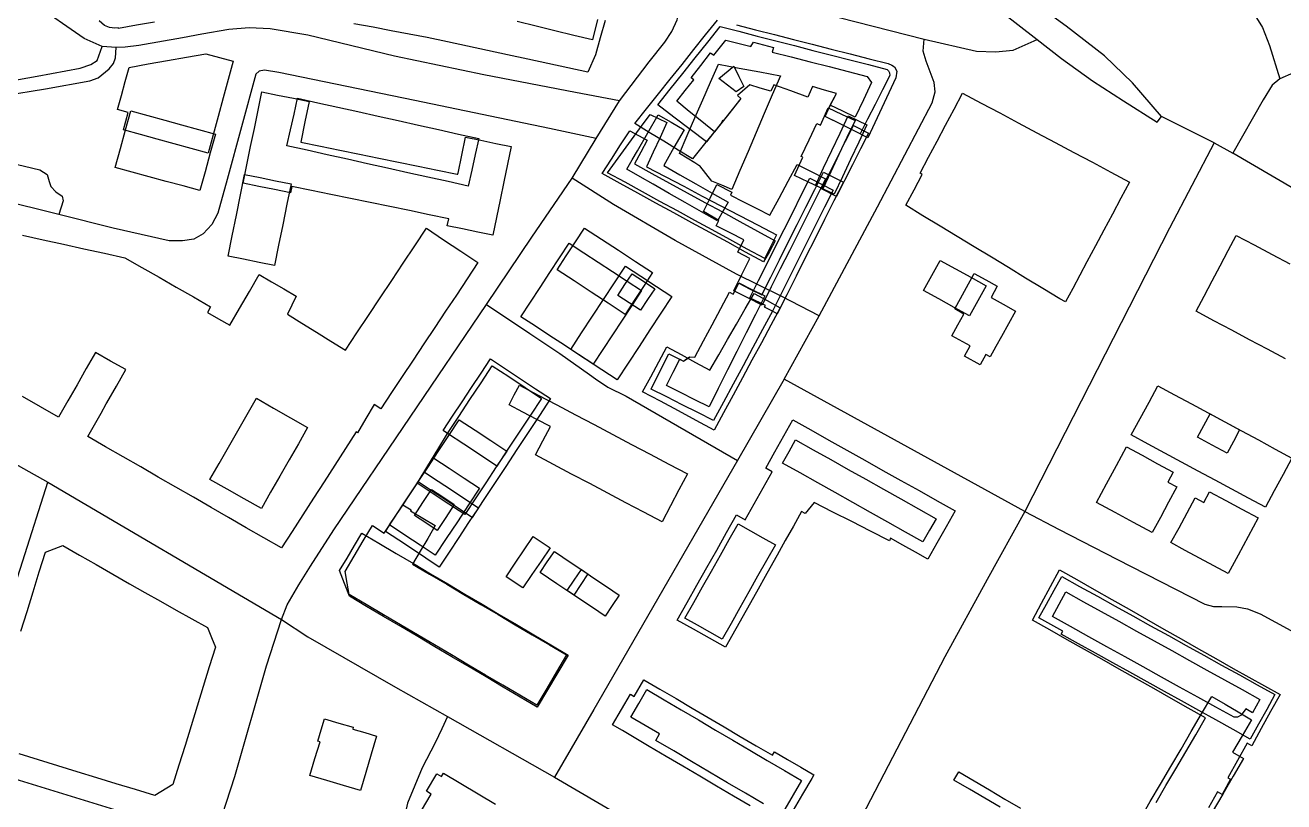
# Model space of a CAD drawing. Header units: metres. Extents: x 2534007 to 2539113, y 1151834 to 1154458.
# Drawn here: x 2538502.9 to 2538799.2, y 1152110.6 to 1152293.5 of the extents above; entities that cross this region are included whole.
import ezdxf

# ---------------------------------------------------------------- set-up
doc = ezdxf.new("R2010")
doc.units = ezdxf.units.M
doc.layers.add('Buildings', color=7, linetype='Continuous')
doc.layers.add('Roads', color=7, linetype='Continuous')

msp = doc.modelspace()

# ---------------------------------------------------------------- linework, layer by layer
at = {"layer": 'Buildings'}
for points in [[(2538533.295, 1152294.215), (2538529.073, 1152293.482), (2538524.85, 1152292.75), (2538524.85, 1152292.85), (2538524, 1152292.8), (2538522.75, 1152292.95), (2538521.55, 1152293.45), (2538520.25, 1152294.55)], [(2538639.408, 1152294.585), (2538638.279, 1152290.557), (2538637.149, 1152286.529), (2538635.376, 1152282.465), (2538630.648, 1152283.483), (2538625.921, 1152284.501), (2538621.193, 1152285.519), (2538616.465, 1152286.538), (2538611.738, 1152287.556), (2538607.01, 1152288.574), (2538602.283, 1152289.592), (2538597.555, 1152290.61), (2538593.293, 1152291.405), (2538589.03, 1152292.201), (2538584.768, 1152292.996), (2538580.246, 1152293.84)], [(2538637.644, 1152294.818), (2538636.459, 1152290.016), (2538632.022, 1152291.111), (2538627.586, 1152292.206), (2538623.149, 1152293.3), (2538618.713, 1152294.395)], [(2538670.335, 1152293.578), (2538674.802, 1152292.436), (2538679.269, 1152291.295), (2538683.736, 1152290.153), (2538688.203, 1152289.011), (2538692.67, 1152287.869), (2538697.137, 1152286.728), (2538701.604, 1152285.586), (2538706.071, 1152284.444), (2538706.951, 1152284.096), (2538707.588, 1152283.73), (2538708.115, 1152282.691), (2538707.891, 1152281.081), (2538707.891, 1152281.081), (2538706.228, 1152277.565), (2538704.565, 1152274.049), (2538702.902, 1152270.532), (2538701.239, 1152267.016), (2538697.914, 1152268.67), (2538694.588, 1152270.325), (2538691.263, 1152271.979), (2538692.31, 1152274.468), (2538693.866, 1152277.444), (2538691.051, 1152278.241), (2538688.236, 1152279.039), (2538687.126, 1152276.571), (2538683.151, 1152278.023), (2538679.176, 1152279.475), (2538678.415, 1152277.956), (2538675.942, 1152278.69), (2538673.469, 1152279.424), (2538670.579, 1152276.959), (2538671.381, 1152276.226), (2538668.539, 1152272.669), (2538665.697, 1152269.112), (2538662.856, 1152265.555), (2538660.014, 1152261.998), (2538656.615, 1152264.088), (2538653.216, 1152266.178), (2538649.817, 1152268.268), (2538646.418, 1152270.358), (2538649.197, 1152273.838), (2538651.975, 1152277.319), (2538654.754, 1152280.799), (2538657.532, 1152284.279), (2538660.311, 1152287.759), (2538663.089, 1152291.24), (2538665.868, 1152294.72)], [(2538502.267, 1152244.058), (2538507.079, 1152242.999), (2538511.89, 1152241.94), (2538516.702, 1152240.882), (2538521.514, 1152239.823), (2538526.326, 1152238.764), (2538530.368, 1152236.454), (2538534.41, 1152234.145), (2538538.452, 1152231.835), (2538542.494, 1152229.526), (2538546.536, 1152227.216), (2538545.774, 1152225.834), (2538548.419, 1152224.347), (2538551.063, 1152222.86), (2538553.354, 1152226.83), (2538555.644, 1152230.801), (2538557.935, 1152234.771), (2538560.848, 1152233.091), (2538563.76, 1152231.41), (2538566.673, 1152229.73), (2538564.629, 1152225.484), (2538568.038, 1152223.358), (2538571.446, 1152221.233), (2538574.855, 1152219.107), (2538578.263, 1152216.981), (2538580.988, 1152221.081), (2538583.713, 1152225.18), (2538586.438, 1152229.28), (2538589.164, 1152233.379), (2538591.889, 1152237.479), (2538594.614, 1152241.578), (2538597.339, 1152245.678), (2538601.384, 1152242.989), (2538605.43, 1152240.299), (2538609.475, 1152237.61), (2538606.931, 1152233.784), (2538604.387, 1152229.957), (2538601.844, 1152226.131), (2538599.3, 1152222.305), (2538596.756, 1152218.478), (2538594.212, 1152214.652), (2538591.669, 1152210.826), (2538589.125, 1152206.999), (2538586.581, 1152203.173), (2538585.004, 1152204.221), (2538583.072, 1152200.878), (2538581.139, 1152197.534), (2538580.818, 1152197.721), (2538578.3, 1152193.822), (2538575.783, 1152189.922), (2538573.265, 1152186.023), (2538570.747, 1152182.124), (2538568.229, 1152178.225), (2538565.712, 1152174.325), (2538563.194, 1152170.426), (2538559.054, 1152172.81), (2538554.913, 1152175.193), (2538550.773, 1152177.577), (2538546.632, 1152179.96), (2538542.492, 1152182.344), (2538538.351, 1152184.727), (2538534.211, 1152187.111), (2538530.07, 1152189.494), (2538525.93, 1152191.878), (2538521.789, 1152194.261), (2538517.649, 1152196.645), (2538519.193, 1152199.413), (2538520.736, 1152202.181), (2538521.965, 1152204.354), (2538522.099, 1152204.59), (2538524.333, 1152208.498), (2538526.568, 1152212.405), (2538522.987, 1152214.431), (2538519.405, 1152216.456), (2538517.238, 1152212.65), (2538515.07, 1152208.844), (2538512.903, 1152205.037), (2538510.735, 1152201.231), (2538506.479, 1152203.648), (2538502.223, 1152206.064)], [(2538799.589, 1152214.985), (2538795.384, 1152217.219), (2538791.179, 1152219.453), (2538786.973, 1152221.688), (2538782.768, 1152223.922), (2538778.563, 1152226.156), (2538780.458, 1152229.723), (2538782.353, 1152233.29), (2538784.249, 1152236.856), (2538786.144, 1152240.423), (2538788.039, 1152243.99), (2538792.244, 1152241.756), (2538796.449, 1152239.521), (2538800.654, 1152237.287)], [(2538501.865, 1152150.81), (2538503.304, 1152155.462), (2538504.742, 1152160.114), (2538506.181, 1152164.766), (2538507.619, 1152169.418), (2538511.735, 1152170.974), (2538515.65, 1152168.73), (2538519.565, 1152166.486), (2538523.479, 1152164.242), (2538527.394, 1152161.998), (2538527.394, 1152161.998), (2538531.071, 1152159.935), (2538534.748, 1152157.873), (2538538.425, 1152155.81), (2538542.102, 1152153.748), (2538545.779, 1152151.685), (2538546.715, 1152149.361), (2538547.65, 1152147.036), (2538546.221, 1152142.415), (2538544.792, 1152137.794), (2538543.363, 1152133.173), (2538541.935, 1152128.551), (2538540.506, 1152123.93), (2538539.077, 1152119.309), (2538537.648, 1152114.688), (2538533.384, 1152112.1), (2538528.823, 1152113.511), (2538524.262, 1152114.921), (2538519.7, 1152116.332), (2538515.139, 1152117.742), (2538510.578, 1152119.153), (2538506.017, 1152120.563), (2538501.455, 1152121.974)], [(2538769.149, 1152110.484), (2538771.482, 1152114.466), (2538773.814, 1152118.448), (2538776.146, 1152122.431), (2538778.478, 1152126.413), (2538780.81, 1152130.395), (2538776.736, 1152132.698), (2538772.663, 1152135.001), (2538768.589, 1152137.304), (2538764.516, 1152139.607), (2538760.442, 1152141.91), (2538756.368, 1152144.214), (2538752.295, 1152146.517), (2538748.221, 1152148.82), (2538744.148, 1152151.123), (2538740.074, 1152153.426), (2538742.191, 1152157.382), (2538744.308, 1152161.337), (2538746.425, 1152165.293), (2538750.516, 1152162.967), (2538754.608, 1152160.64), (2538758.699, 1152158.314), (2538762.79, 1152155.987), (2538766.882, 1152153.661), (2538770.973, 1152151.334), (2538775.064, 1152149.008), (2538779.155, 1152146.681), (2538783.247, 1152144.355), (2538787.338, 1152142.028), (2538791.011, 1152139.992), (2538794.683, 1152137.955), (2538798.356, 1152135.919), (2538798.356, 1152135.919), (2538796.127, 1152131.899), (2538793.899, 1152127.879), (2538791.67, 1152123.859), (2538790.56, 1152124.475), (2538788.3, 1152120.398), (2538786.039, 1152116.32), (2538786.705, 1152115.95), (2538784.721, 1152112.371), (2538783.58, 1152113.004), (2538781.472, 1152109.201)], [(2538673.602, 1152109.67), (2538669.634, 1152112.006), (2538665.666, 1152114.342), (2538661.698, 1152116.677), (2538657.73, 1152119.013), (2538653.762, 1152121.349), (2538649.794, 1152123.684), (2538645.826, 1152126.02), (2538643.475, 1152127.405), (2538641.123, 1152128.789), (2538643.244, 1152132.394), (2538645.365, 1152135.998), (2538646.246, 1152135.479), (2538648.555, 1152139.403), (2538648.555, 1152139.403), (2538652.335, 1152137.178), (2538656.116, 1152134.952), (2538659.896, 1152132.727), (2538663.677, 1152130.502), (2538667.457, 1152128.276), (2538671.237, 1152126.051), (2538675.018, 1152123.825), (2538678.798, 1152121.6), (2538679.3, 1152122.453), (2538682.398, 1152120.63), (2538685.495, 1152118.806), (2538688.593, 1152116.983), (2538688.09, 1152116.13), (2538685.906, 1152112.42), (2538683.722, 1152108.709)], [(2538676.738, 1152110.161), (2538672.502, 1152112.654), (2538668.267, 1152115.147), (2538664.031, 1152117.641), (2538659.796, 1152120.134), (2538655.56, 1152122.627), (2538651.325, 1152125.12), (2538652.224, 1152126.648), (2538648.851, 1152128.633), (2538645.479, 1152130.618), (2538647.373, 1152133.837), (2538649.268, 1152137.055), (2538653.312, 1152134.675), (2538657.356, 1152132.294), (2538661.4, 1152129.914), (2538665.444, 1152127.533), (2538669.487, 1152125.153), (2538673.531, 1152122.772), (2538677.575, 1152120.392), (2538681.619, 1152118.011), (2538685.663, 1152115.631), (2538683.684, 1152112.267), (2538681.705, 1152108.903)], [(2538765.364, 1152106.59), (2538767.779, 1152110.713), (2538770.194, 1152114.837), (2538772.609, 1152118.96), (2538775.024, 1152123.084), (2538777.438, 1152127.207), (2538779.853, 1152131.331), (2538782.268, 1152135.454), (2538785.388, 1152133.626), (2538788.508, 1152131.799), (2538791.628, 1152129.971), (2538789.402, 1152126.172), (2538787.176, 1152122.373), (2538789.761, 1152120.858), (2538789.761, 1152120.858), (2538787.299, 1152116.654), (2538784.837, 1152112.449), (2538782.375, 1152108.245)], [(2538596.184, 1152108.634), (2538598.475, 1152112.488), (2538597.378, 1152113.14), (2538599.813, 1152117.235), (2538600.91, 1152116.583), (2538601.388, 1152117.386), (2538601.388, 1152117.386), (2538605.461, 1152114.965), (2538609.533, 1152112.544), (2538613.606, 1152110.123)], [(2538732.442, 1152109.4), (2538728.811, 1152111.526), (2538725.18, 1152113.653), (2538721.549, 1152115.779), (2538721.549, 1152115.779), (2538722.666, 1152117.686), (2538726.297, 1152115.56), (2538729.928, 1152113.434), (2538733.56, 1152111.308), (2538737.191, 1152109.181)]]:
    msp.add_lwpolyline(points, dxfattribs=at)
for points in [[(2538706.491, 1152281.691), (2538704.736, 1152278.242), (2538702.981, 1152274.793), (2538701.226, 1152271.344), (2538699.471, 1152267.895), (2538695.365, 1152269.938), (2538691.259, 1152271.98), (2538692.183, 1152274.223), (2538693.866, 1152277.444), (2538691.051, 1152278.241), (2538688.236, 1152279.039), (2538687.126, 1152276.571), (2538683.151, 1152278.023), (2538679.176, 1152279.475), (2538678.415, 1152277.956), (2538675.942, 1152278.69), (2538673.469, 1152279.424), (2538670.579, 1152276.959), (2538671.381, 1152276.226), (2538669.3, 1152273.623), (2538667.219, 1152271.02), (2538667.068, 1152271.056), (2538666.79, 1152270.478), (2538665.02, 1152268.263), (2538663.25, 1152266.049), (2538659.435, 1152268.944), (2538655.62, 1152271.838), (2538651.805, 1152274.733), (2538654.75, 1152278.422), (2538657.695, 1152282.111), (2538660.641, 1152285.801), (2538663.586, 1152289.49), (2538666.531, 1152293.179), (2538670.893, 1152292.059), (2538675.255, 1152290.939), (2538679.617, 1152289.819), (2538683.979, 1152288.699), (2538688.342, 1152287.578), (2538692.704, 1152286.458), (2538697.066, 1152285.338), (2538701.428, 1152284.218), (2538705.79, 1152283.098), (2538706.18, 1152282.785), (2538706.394, 1152282.31), (2538706.491, 1152281.691)], [(2538673.459, 1152288.558), (2538673.704, 1152288.489), (2538674.371, 1152289.488), (2538679.065, 1152288.281), (2538678.783, 1152287.185), (2538683.249, 1152286.038), (2538687.715, 1152284.891), (2538692.182, 1152283.745), (2538696.648, 1152282.598), (2538701.114, 1152281.451), (2538702.128, 1152280.014), (2538700.222, 1152275.924), (2538698.316, 1152271.834), (2538695.363, 1152273.247), (2538692.41, 1152274.659), (2538693.866, 1152277.444), (2538691.051, 1152278.241), (2538688.236, 1152279.039), (2538687.126, 1152276.571), (2538683.151, 1152278.023), (2538679.176, 1152279.475), (2538678.415, 1152277.956), (2538675.942, 1152278.69), (2538673.469, 1152279.424), (2538670.579, 1152276.959), (2538671.381, 1152276.226), (2538669.3, 1152273.622), (2538667.22, 1152271.017), (2538665.139, 1152268.413), (2538662.191, 1152270.809), (2538659.242, 1152273.204), (2538656.294, 1152275.6), (2538658.283, 1152278.137), (2538660.271, 1152280.673), (2538659.691, 1152281.075), (2538661.965, 1152284.03), (2538664.24, 1152286.984), (2538664.985, 1152286.435), (2538667.829, 1152289.999), (2538670.644, 1152289.279), (2538673.459, 1152288.558)], [(2538551.854, 1152285.003), (2538550.669, 1152280.682), (2538549.484, 1152276.362), (2538548.299, 1152272.041), (2538547.114, 1152267.721), (2538545.929, 1152263.4), (2538541.942, 1152264.494), (2538537.955, 1152265.587), (2538533.969, 1152266.681), (2538529.982, 1152267.774), (2538525.995, 1152268.868), (2538527.113, 1152272.939), (2538524.601, 1152273.628), (2538525.509, 1152276.94), (2538526.418, 1152280.252), (2538527.326, 1152283.564), (2538531.846, 1152284.366), (2538536.365, 1152285.168), (2538540.885, 1152285.969), (2538545.404, 1152286.771), (2538548.629, 1152285.887), (2538551.854, 1152285.003)], [(2538680.676, 1152281.609), (2538678.774, 1152277.14), (2538676.871, 1152272.67), (2538674.969, 1152268.201), (2538673.066, 1152263.732), (2538671.164, 1152259.262), (2538669.261, 1152254.793), (2538666.884, 1152255.805), (2538664.506, 1152256.816), (2538661.748, 1152260.39), (2538661.501, 1152260.495), (2538660.534, 1152261.09), (2538656.894, 1152263.329), (2538658.735, 1152267.521), (2538660.576, 1152271.714), (2538662.418, 1152275.906), (2538664.259, 1152280.099), (2538666.1, 1152284.291), (2538670.959, 1152283.397), (2538675.817, 1152282.503), (2538680.676, 1152281.609)], [(2538672.061, 1152279.039), (2538670.304, 1152277.808), (2538668.243, 1152279.394), (2538666.181, 1152280.98), (2538669.756, 1152283.87), (2538670.909, 1152281.455), (2538672.061, 1152279.039)], [(2538604.579, 1152258.45), (2538604.75, 1152258.409), (2538604.766, 1152258.558), (2538604.796, 1152258.639), (2538605.668, 1152262.888), (2538606.539, 1152267.136), (2538610.114, 1152266.404), (2538613.689, 1152265.671), (2538617.264, 1152264.939), (2538616.409, 1152260.766), (2538615.554, 1152256.593), (2538614.699, 1152252.421), (2538613.844, 1152248.248), (2538612.989, 1152244.075), (2538609.414, 1152244.808), (2538605.839, 1152245.541), (2538602.264, 1152246.274), (2538602.605, 1152247.94), (2538597.982, 1152248.887), (2538593.36, 1152249.835), (2538588.737, 1152250.782), (2538584.114, 1152251.729), (2538579.491, 1152252.676), (2538574.869, 1152253.624), (2538570.246, 1152254.571), (2538565.623, 1152255.518), (2538565.318, 1152254.031), (2538561.608, 1152254.792), (2538557.899, 1152255.552), (2538554.189, 1152256.313), (2538555.07, 1152260.611), (2538555.951, 1152264.91), (2538556.832, 1152269.208), (2538557.713, 1152273.507), (2538558.594, 1152277.805), (2538562.304, 1152277.045), (2538566.013, 1152276.285), (2538569.723, 1152275.525), (2538568.746, 1152270.757), (2538567.768, 1152265.988), (2538572.369, 1152265.046), (2538576.971, 1152264.104), (2538581.572, 1152263.161), (2538586.174, 1152262.219), (2538590.775, 1152261.277), (2538595.376, 1152260.335), (2538599.978, 1152259.392), (2538604.579, 1152258.45)], [(2538609.668, 1152266.818), (2538608.837, 1152263.082), (2538608.006, 1152259.346), (2538607.175, 1152255.61), (2538602.434, 1152256.664), (2538597.694, 1152257.719), (2538592.953, 1152258.773), (2538588.213, 1152259.827), (2538583.472, 1152260.882), (2538578.732, 1152261.936), (2538573.991, 1152262.99), (2538569.251, 1152264.045), (2538564.51, 1152265.099), (2538565.341, 1152268.835), (2538566.172, 1152272.57), (2538567.003, 1152276.306), (2538571.744, 1152275.252), (2538576.484, 1152274.198), (2538581.225, 1152273.143), (2538585.965, 1152272.089), (2538590.706, 1152271.035), (2538595.446, 1152269.981), (2538600.187, 1152268.926), (2538604.927, 1152267.872), (2538609.668, 1152266.818)], [(2538752.854, 1152237.753), (2538751.186, 1152234.62), (2538749.518, 1152231.487), (2538747.85, 1152228.354), (2538746.475, 1152229.086), (2538742.446, 1152231.531), (2538738.417, 1152233.976), (2538734.389, 1152236.42), (2538730.36, 1152238.865), (2538726.331, 1152241.31), (2538722.302, 1152243.755), (2538718.274, 1152246.199), (2538714.245, 1152248.644), (2538710.216, 1152251.089), (2538712.158, 1152254.737), (2538714.1, 1152258.384), (2538713.578, 1152258.663), (2538715.581, 1152262.426), (2538717.584, 1152266.189), (2538719.588, 1152269.952), (2538721.591, 1152273.715), (2538723.594, 1152277.478), (2538727.958, 1152275.155), (2538732.322, 1152272.832), (2538736.686, 1152270.508), (2538741.05, 1152268.185), (2538745.414, 1152265.862), (2538749.778, 1152263.539), (2538754.142, 1152261.215), (2538758.506, 1152258.892), (2538762.87, 1152256.569), (2538760.867, 1152252.806), (2538758.864, 1152249.043), (2538756.86, 1152245.279), (2538754.857, 1152241.516), (2538752.854, 1152237.753)], [(2538547.67, 1152267.879), (2538546.452, 1152263.436), (2538545.233, 1152258.994), (2538544.015, 1152254.551), (2538540.029, 1152255.644), (2538536.043, 1152256.737), (2538532.058, 1152257.83), (2538528.072, 1152258.923), (2538524.086, 1152260.016), (2538525.304, 1152264.459), (2538526.523, 1152268.901), (2538527.741, 1152273.344), (2538531.727, 1152272.251), (2538535.713, 1152271.158), (2538539.698, 1152270.065), (2538543.684, 1152268.972), (2538547.67, 1152267.879)], [(2538679.791, 1152244.108), (2538678.393, 1152241.321), (2538676.995, 1152238.533), (2538672.883, 1152240.782), (2538668.772, 1152243.031), (2538664.66, 1152245.28), (2538660.549, 1152247.529), (2538656.437, 1152249.777), (2538652.326, 1152252.026), (2538648.214, 1152254.275), (2538644.103, 1152256.524), (2538639.991, 1152258.773), (2538642.504, 1152262.207), (2538645.017, 1152265.642), (2538647.53, 1152269.076), (2538650.043, 1152272.51), (2538653.925, 1152270.561), (2538652.347, 1152267.096), (2538650.769, 1152263.63), (2538649.191, 1152260.165), (2538653.562, 1152257.871), (2538657.934, 1152255.577), (2538662.305, 1152253.283), (2538666.677, 1152250.99), (2538671.048, 1152248.696), (2538675.42, 1152246.402), (2538679.791, 1152244.108)], [(2538667.248, 1152249.799), (2538665.89, 1152247.419), (2538662.095, 1152249.583), (2538658.3, 1152251.747), (2538654.505, 1152253.91), (2538650.71, 1152256.074), (2538647.638, 1152257.826), (2538644.566, 1152259.578), (2538645.815, 1152261.767), (2538647.063, 1152263.955), (2538649.467, 1152268.171), (2538651.871, 1152272.388), (2538654.943, 1152270.636), (2538658.015, 1152268.884), (2538655.611, 1152264.668), (2538653.206, 1152260.451), (2538657.001, 1152258.287), (2538660.796, 1152256.123), (2538664.59, 1152253.959), (2538668.385, 1152251.795), (2538667.248, 1152249.799)], [(2538698.273, 1152271.074), (2538696.369, 1152267.048), (2538694.465, 1152263.023), (2538692.56, 1152258.997), (2538690.656, 1152254.971), (2538687.315, 1152256.551), (2538683.973, 1152258.131), (2538686.004, 1152262.429), (2538685.61, 1152262.616), (2538687.436, 1152266.476), (2538689.261, 1152270.336), (2538690.139, 1152269.929), (2538691.913, 1152274.081), (2538695.093, 1152272.578), (2538698.273, 1152271.074)], [(2538701.08, 1152270.073), (2538699.145, 1152265.98), (2538697.209, 1152261.888), (2538695.274, 1152257.796), (2538693.338, 1152253.703), (2538688.924, 1152255.79), (2538690.859, 1152259.883), (2538692.795, 1152263.975), (2538694.73, 1152268.068), (2538696.665, 1152272.16), (2538701.08, 1152270.073)], [(2538701.413, 1152268.11), (2538699.541, 1152264.379), (2538697.668, 1152260.647), (2538695.796, 1152256.916), (2538693.923, 1152253.184), (2538690.375, 1152254.964), (2538692.247, 1152258.696), (2538694.12, 1152262.428), (2538695.992, 1152266.159), (2538697.864, 1152269.891), (2538701.413, 1152268.11)], [(2538679.451, 1152242.723), (2538678.093, 1152240.239), (2538676.734, 1152237.755), (2538672.508, 1152240.066), (2538668.283, 1152242.378), (2538664.057, 1152244.689), (2538659.831, 1152247.001), (2538655.606, 1152249.312), (2538651.38, 1152251.624), (2538647.154, 1152253.935), (2538642.929, 1152256.247), (2538638.703, 1152258.558), (2538640.886, 1152261.926), (2538643.07, 1152265.293), (2538645.253, 1152268.661), (2538649.349, 1152266.42), (2538647.827, 1152263.637), (2538646.304, 1152260.854), (2538650.447, 1152258.588), (2538654.591, 1152256.321), (2538658.734, 1152254.055), (2538662.878, 1152251.789), (2538667.021, 1152249.522), (2538671.164, 1152247.256), (2538675.308, 1152244.989), (2538679.451, 1152242.723)], [(2538691.328, 1152257.363), (2538689.195, 1152253.113), (2538687.062, 1152248.862), (2538684.929, 1152244.612), (2538682.795, 1152240.361), (2538680.662, 1152236.111), (2538678.529, 1152231.86), (2538676.396, 1152227.61), (2538673.05, 1152229.29), (2538669.703, 1152230.969), (2538671.615, 1152234.78), (2538673.526, 1152238.591), (2538670.649, 1152240.036), (2538672.113, 1152242.951), (2538668.844, 1152244.591), (2538665.575, 1152246.231), (2538666.22, 1152247.519), (2538662.558, 1152249.608), (2538664.158, 1152252.796), (2538665.758, 1152255.983), (2538669.283, 1152254.213), (2538668.913, 1152253.476), (2538672.02, 1152251.917), (2538675.127, 1152250.359), (2538678.234, 1152248.8), (2538680.361, 1152252.777), (2538682.488, 1152256.754), (2538684.615, 1152260.731), (2538687.972, 1152259.047), (2538691.328, 1152257.363)], [(2538565.46, 1152256.133), (2538564.486, 1152251.331), (2538563.512, 1152246.529), (2538562.537, 1152241.726), (2538561.563, 1152236.924), (2538557.922, 1152237.663), (2538554.28, 1152238.401), (2538550.639, 1152239.14), (2538551.613, 1152243.942), (2538552.588, 1152248.745), (2538553.562, 1152253.547), (2538554.536, 1152258.349), (2538558.177, 1152257.61), (2538561.819, 1152256.872), (2538565.46, 1152256.133)], [(2538695.524, 1152256.579), (2538693.301, 1152252.15), (2538691.079, 1152247.72), (2538688.856, 1152243.291), (2538686.633, 1152238.861), (2538684.41, 1152234.432), (2538682.188, 1152230.002), (2538679.965, 1152225.573), (2538678.823, 1152226.146), (2538676.511, 1152221.862), (2538674.199, 1152217.579), (2538671.887, 1152213.295), (2538669.575, 1152209.011), (2538667.263, 1152204.728), (2538664.951, 1152200.444), (2538661.271, 1152202.291), (2538657.591, 1152204.137), (2538653.91, 1152205.983), (2538650.23, 1152207.83), (2538652.32, 1152211.995), (2538654.409, 1152216.159), (2538657.865, 1152214.424), (2538659.333, 1152215.401), (2538660.51, 1152215.364), (2538662.565, 1152219.177), (2538664.621, 1152222.99), (2538666.676, 1152226.803), (2538668.731, 1152230.616), (2538669.589, 1152230.186), (2538670.878, 1152232.755), (2538673.601, 1152231.388), (2538676.325, 1152230.021), (2538678.398, 1152234.151), (2538680.47, 1152238.282), (2538682.543, 1152242.412), (2538684.615, 1152246.542), (2538686.688, 1152250.672), (2538688.76, 1152254.803), (2538690.833, 1152258.933), (2538693.179, 1152257.756), (2538695.524, 1152256.579)], [(2538693.131, 1152254.694), (2538691.085, 1152250.617), (2538689.039, 1152246.539), (2538686.993, 1152242.462), (2538684.948, 1152238.385), (2538682.902, 1152234.308), (2538680.856, 1152230.23), (2538678.81, 1152226.153), (2538676.969, 1152227.08), (2538677.178, 1152227.496), (2538673.503, 1152229.343), (2538675.519, 1152233.36), (2538677.535, 1152237.377), (2538679.551, 1152241.394), (2538681.567, 1152245.412), (2538683.583, 1152249.429), (2538685.599, 1152253.446), (2538687.615, 1152257.463), (2538690.373, 1152256.079), (2538693.131, 1152254.694)], [(2538650.573, 1152235.244), (2538648.42, 1152231.965), (2538646.268, 1152228.687), (2538644.115, 1152225.408), (2538640.115, 1152228.034), (2538636.114, 1152230.66), (2538632.114, 1152233.287), (2538628.113, 1152235.913), (2538630.266, 1152239.192), (2538632.418, 1152242.471), (2538634.571, 1152245.75), (2538638.572, 1152243.124), (2538642.572, 1152240.497), (2538646.572, 1152237.871), (2538650.573, 1152235.244)], [(2538647.995, 1152231.003), (2538645.72, 1152227.537), (2538643.445, 1152224.071), (2538641.169, 1152220.606), (2538638.894, 1152217.14), (2538636.619, 1152213.674), (2538633.216, 1152215.908), (2538629.814, 1152218.142), (2538626.411, 1152220.375), (2538623.009, 1152222.609), (2538619.606, 1152224.843), (2538621.881, 1152228.309), (2538624.157, 1152231.774), (2538626.432, 1152235.24), (2538628.708, 1152238.705), (2538630.983, 1152242.171), (2538634.385, 1152239.937), (2538637.788, 1152237.704), (2538641.19, 1152235.47), (2538644.593, 1152233.237), (2538647.995, 1152231.003)], [(2538655.123, 1152229.605), (2538652.549, 1152225.684), (2538649.975, 1152221.763), (2538647.401, 1152217.843), (2538644.827, 1152213.922), (2538642.253, 1152210.001), (2538638.608, 1152212.394), (2538634.964, 1152214.787), (2538631.319, 1152217.18), (2538633.893, 1152221.101), (2538636.467, 1152225.022), (2538639.041, 1152228.942), (2538641.615, 1152232.863), (2538644.189, 1152236.784), (2538647.834, 1152234.391), (2538651.478, 1152231.998), (2538655.123, 1152229.605)], [(2538729.12, 1152232.155), (2538727.16, 1152228.612), (2538725.2, 1152225.069), (2538721.608, 1152227.056), (2538718.015, 1152229.042), (2538714.423, 1152231.029), (2538716.382, 1152234.572), (2538718.341, 1152238.116), (2538721.934, 1152236.129), (2538725.527, 1152234.142), (2538729.12, 1152232.155)], [(2538651.089, 1152231.454), (2538649.423, 1152228.916), (2538647.756, 1152226.378), (2538645.09, 1152228.129), (2538642.423, 1152229.88), (2538644.089, 1152232.418), (2538645.755, 1152234.956), (2538648.422, 1152233.205), (2538651.089, 1152231.454)], [(2538732.734, 1152220.231), (2538731.397, 1152217.816), (2538730.06, 1152215.4), (2538729.031, 1152215.969), (2538727.691, 1152213.548), (2538724.04, 1152215.566), (2538725.379, 1152217.988), (2538721.081, 1152220.364), (2538722.498, 1152222.925), (2538723.914, 1152225.486), (2538721.745, 1152226.685), (2538724.048, 1152230.851), (2538726.351, 1152235.016), (2538729.059, 1152233.52), (2538731.766, 1152232.023), (2538730.301, 1152229.373), (2538733.167, 1152227.788), (2538736.033, 1152226.203), (2538734.384, 1152223.217), (2538732.734, 1152220.231)], [(2538670.909, 1152232.818), (2538673.95, 1152231.292), (2538676.991, 1152229.765), (2538674.806, 1152225.411), (2538672.621, 1152221.057), (2538670.436, 1152216.703), (2538668.251, 1152212.348), (2538666.066, 1152207.994), (2538663.881, 1152203.64), (2538660.542, 1152205.316), (2538657.202, 1152206.992), (2538653.863, 1152208.668), (2538655.419, 1152211.77), (2538656.975, 1152214.871), (2538657.875, 1152214.419), (2538658.674, 1152214.99), (2538659.326, 1152215.401), (2538660.51, 1152215.364), (2538662.565, 1152219.177), (2538664.621, 1152222.99), (2538666.676, 1152226.803), (2538668.731, 1152230.616), (2538669.589, 1152230.186), (2538670.909, 1152232.818)], [(2538680.658, 1152226.985), (2538678.433, 1152222.863), (2538676.208, 1152218.741), (2538673.983, 1152214.619), (2538671.759, 1152210.497), (2538669.534, 1152206.375), (2538667.309, 1152202.253), (2538665.084, 1152198.131), (2538660.876, 1152200.402), (2538656.669, 1152202.673), (2538652.461, 1152204.944), (2538648.253, 1152207.215), (2538650.15, 1152210.73), (2538652.046, 1152214.244), (2538653.943, 1152217.759), (2538657.325, 1152215.934), (2538660.706, 1152214.108), (2538664.088, 1152212.283), (2538666.166, 1152215.89), (2538668.244, 1152219.498), (2538670.323, 1152223.105), (2538672.401, 1152226.713), (2538674.479, 1152230.32), (2538677.568, 1152228.653), (2538680.658, 1152226.985)], [(2538626.572, 1152205.577), (2538623.93, 1152201.58), (2538621.288, 1152197.583), (2538618.646, 1152193.586), (2538616.004, 1152189.588), (2538613.362, 1152185.591), (2538610.72, 1152181.594), (2538608.078, 1152177.597), (2538604.902, 1152179.696), (2538601.726, 1152181.796), (2538598.55, 1152183.895), (2538595.374, 1152185.994), (2538597.684, 1152189.791), (2538599.994, 1152193.588), (2538602.304, 1152197.385), (2538601.29, 1152198.055), (2538603.519, 1152201.428), (2538605.748, 1152204.801), (2538607.978, 1152208.173), (2538610.207, 1152211.546), (2538612.436, 1152214.919), (2538615.97, 1152212.583), (2538619.504, 1152210.248), (2538623.038, 1152207.913), (2538626.572, 1152205.577)], [(2538624.443, 1152205.643), (2538621.811, 1152201.66), (2538619.178, 1152197.677), (2538616.546, 1152193.694), (2538613.913, 1152189.711), (2538610.046, 1152192.267), (2538606.178, 1152194.824), (2538602.311, 1152197.38), (2538604.944, 1152201.363), (2538607.577, 1152205.346), (2538610.21, 1152209.328), (2538612.843, 1152213.311), (2538616.71, 1152210.755), (2538620.576, 1152208.199), (2538624.443, 1152205.643)], [(2538658.789, 1152187.835), (2538656.802, 1152184.077), (2538654.815, 1152180.319), (2538652.828, 1152176.561), (2538648.57, 1152178.812), (2538644.313, 1152181.063), (2538640.055, 1152183.314), (2538635.797, 1152185.566), (2538631.539, 1152187.817), (2538627.282, 1152190.068), (2538623.024, 1152192.319), (2538624.787, 1152195.653), (2538626.549, 1152198.986), (2538623.306, 1152200.7), (2538620.063, 1152202.415), (2538616.82, 1152204.129), (2538618.038, 1152206.434), (2538619.256, 1152208.738), (2538623.649, 1152206.415), (2538628.041, 1152204.093), (2538632.434, 1152201.77), (2538636.826, 1152199.448), (2538641.219, 1152197.125), (2538645.611, 1152194.803), (2538650.004, 1152192.48), (2538654.396, 1152190.158), (2538658.789, 1152187.835)], [(2538801.126, 1152191.585), (2538799.043, 1152187.723), (2538796.959, 1152183.86), (2538794.876, 1152179.998), (2538790.931, 1152182.126), (2538786.986, 1152184.254), (2538783.041, 1152186.382), (2538779.096, 1152188.51), (2538775.15, 1152190.637), (2538771.205, 1152192.765), (2538767.26, 1152194.893), (2538763.315, 1152197.021), (2538765.399, 1152200.884), (2538767.482, 1152204.746), (2538769.566, 1152208.609), (2538773.511, 1152206.481), (2538777.456, 1152204.353), (2538781.401, 1152202.225), (2538785.346, 1152200.097), (2538789.291, 1152197.969), (2538793.236, 1152195.841), (2538797.181, 1152193.713), (2538801.126, 1152191.585)], [(2538569.358, 1152198.778), (2538567.183, 1152194.971), (2538565.007, 1152191.164), (2538562.832, 1152187.357), (2538560.656, 1152183.55), (2538558.481, 1152179.743), (2538554.443, 1152181.996), (2538550.406, 1152184.248), (2538546.368, 1152186.501), (2538548.557, 1152190.333), (2538550.746, 1152194.164), (2538552.936, 1152197.996), (2538555.125, 1152201.827), (2538557.314, 1152205.659), (2538561.329, 1152203.365), (2538565.343, 1152201.072), (2538569.358, 1152198.778)], [(2538788.824, 1152198.221), (2538787.344, 1152195.478), (2538785.865, 1152192.735), (2538782.384, 1152194.612), (2538778.904, 1152196.49), (2538780.384, 1152199.233), (2538781.863, 1152201.976), (2538785.344, 1152200.099), (2538788.824, 1152198.221)], [(2538616.24, 1152193.233), (2538613.767, 1152189.491), (2538611.294, 1152185.75), (2538608.821, 1152182.008), (2538606.348, 1152178.266), (2538602.624, 1152180.728), (2538598.9, 1152183.189), (2538595.176, 1152185.651), (2538597.649, 1152189.393), (2538600.123, 1152193.135), (2538602.596, 1152196.876), (2538605.069, 1152200.618), (2538608.793, 1152198.156), (2538612.516, 1152195.695), (2538616.24, 1152193.233)], [(2538683.62, 1152200.591), (2538687.864, 1152198.208), (2538692.108, 1152195.825), (2538696.352, 1152193.443), (2538700.596, 1152191.06), (2538704.839, 1152188.677), (2538709.083, 1152186.294), (2538713.327, 1152183.912), (2538717.571, 1152181.529), (2538721.815, 1152179.146), (2538719.687, 1152175.357), (2538717.559, 1152171.567), (2538715.431, 1152167.778), (2538712.49, 1152169.429), (2538709.55, 1152171.08), (2538706.609, 1152172.731), (2538706.341, 1152172.126), (2538701.915, 1152174.368), (2538697.489, 1152176.61), (2538693.062, 1152178.852), (2538688.636, 1152181.094), (2538686.544, 1152178.518), (2538685.683, 1152179.001), (2538683.756, 1152175.569), (2538681.828, 1152172.136), (2538679.901, 1152168.704), (2538677.47, 1152164.375), (2538675.04, 1152160.046), (2538672.609, 1152155.716), (2538670.179, 1152151.387), (2538667.748, 1152147.058), (2538663.97, 1152149.179), (2538660.191, 1152151.3), (2538656.413, 1152153.421), (2538658.73, 1152157.549), (2538661.048, 1152161.676), (2538663.366, 1152165.804), (2538665.683, 1152169.931), (2538668.001, 1152174.059), (2538670.318, 1152178.186), (2538672.394, 1152177.02), (2538674.517, 1152180.802), (2538676.641, 1152184.583), (2538678.764, 1152188.365), (2538677.236, 1152189.223), (2538679.364, 1152193.012), (2538681.492, 1152196.802), (2538683.62, 1152200.591)], [(2538717.334, 1152177.306), (2538715.8, 1152174.573), (2538714.265, 1152171.839), (2538710.133, 1152174.159), (2538706.002, 1152176.479), (2538701.87, 1152178.799), (2538697.738, 1152181.119), (2538693.606, 1152183.438), (2538689.475, 1152185.758), (2538685.343, 1152188.078), (2538681.211, 1152190.398), (2538682.746, 1152193.132), (2538684.28, 1152195.865), (2538688.412, 1152193.545), (2538692.544, 1152191.225), (2538696.675, 1152188.905), (2538700.807, 1152186.586), (2538704.939, 1152184.266), (2538709.071, 1152181.946), (2538713.202, 1152179.626), (2538717.334, 1152177.306)], [(2538774.045, 1152184.798), (2538772.111, 1152181.212), (2538770.177, 1152177.626), (2538768.243, 1152174.04), (2538763.868, 1152176.4), (2538759.494, 1152178.759), (2538755.119, 1152181.119), (2538757.474, 1152185.484), (2538759.829, 1152189.85), (2538762.184, 1152194.215), (2538765.849, 1152192.238), (2538769.513, 1152190.262), (2538773.178, 1152188.285), (2538771.916, 1152185.946), (2538774.045, 1152184.798)], [(2538609.825, 1152184.481), (2538607.223, 1152180.544), (2538604.62, 1152176.607), (2538602.018, 1152172.67), (2538599.415, 1152168.733), (2538595.838, 1152171.097), (2538592.26, 1152173.462), (2538588.683, 1152175.826), (2538591.285, 1152179.764), (2538593.888, 1152183.701), (2538596.491, 1152187.639), (2538599.093, 1152191.576), (2538602.67, 1152189.211), (2538606.248, 1152186.846), (2538609.825, 1152184.481)], [(2538609.592, 1152179.885), (2538607.286, 1152176.397), (2538604.98, 1152172.909), (2538602.675, 1152169.421), (2538600.369, 1152165.933), (2538597.198, 1152168.029), (2538594.027, 1152170.125), (2538590.856, 1152172.22), (2538587.685, 1152174.316), (2538589.991, 1152177.804), (2538592.296, 1152181.293), (2538594.602, 1152184.781), (2538596.907, 1152188.269), (2538600.078, 1152186.173), (2538603.25, 1152184.077), (2538606.421, 1152181.981), (2538609.592, 1152179.885)], [(2538603.899, 1152180.679), (2538601.875, 1152177.616), (2538599.85, 1152174.552), (2538597.18, 1152176.317), (2538594.509, 1152178.082), (2538596.534, 1152181.145), (2538598.558, 1152184.209), (2538601.229, 1152182.444), (2538603.899, 1152180.679)], [(2538781.734, 1152183.67), (2538785.554, 1152181.61), (2538789.374, 1152179.549), (2538793.194, 1152177.489), (2538790.839, 1152173.124), (2538788.484, 1152168.758), (2538786.129, 1152164.393), (2538782.758, 1152166.211), (2538779.386, 1152168.03), (2538776.015, 1152169.848), (2538772.643, 1152171.666), (2538774.546, 1152175.194), (2538776.448, 1152178.722), (2538778.351, 1152182.25), (2538780.378, 1152181.156), (2538781.734, 1152183.67)], [(2538599.429, 1152175.695), (2538597.644, 1152172.673), (2538595.859, 1152169.65), (2538594.074, 1152166.628), (2538598.102, 1152164.249), (2538602.131, 1152161.87), (2538606.159, 1152159.491), (2538610.188, 1152157.112), (2538614.216, 1152154.734), (2538618.245, 1152152.355), (2538622.273, 1152149.976), (2538626.302, 1152147.597), (2538630.33, 1152145.218), (2538627.998, 1152141.268), (2538625.665, 1152137.318), (2538623.333, 1152133.368), (2538619.318, 1152135.739), (2538615.302, 1152138.11), (2538611.287, 1152140.481), (2538607.272, 1152142.852), (2538603.257, 1152145.223), (2538599.241, 1152147.595), (2538595.226, 1152149.966), (2538591.211, 1152152.337), (2538587.196, 1152154.708), (2538583.18, 1152157.079), (2538579.165, 1152159.45), (2538578.671, 1152162.147), (2538578.176, 1152164.843), (2538580.322, 1152168.477), (2538582.469, 1152172.11), (2538584.615, 1152175.744), (2538587.409, 1152173.899), (2538589.607, 1152177.224), (2538591.804, 1152180.549), (2538593.734, 1152179.409), (2538593.581, 1152179.149), (2538596.505, 1152177.422), (2538599.429, 1152175.695)], [(2538679.498, 1152171.19), (2538677.414, 1152167.479), (2538675.33, 1152163.768), (2538673.247, 1152160.057), (2538671.163, 1152156.345), (2538669.079, 1152152.634), (2538666.995, 1152148.923), (2538664.068, 1152150.566), (2538661.141, 1152152.21), (2538658.214, 1152153.853), (2538660.298, 1152157.564), (2538662.381, 1152161.275), (2538664.465, 1152164.987), (2538666.549, 1152168.698), (2538668.632, 1152172.409), (2538670.716, 1152176.12), (2538673.643, 1152174.477), (2538676.571, 1152172.833), (2538679.498, 1152171.19)], [(2538630.7, 1152145.216), (2538628.282, 1152141.122), (2538625.864, 1152137.027), (2538623.446, 1152132.933), (2538619.426, 1152135.307), (2538615.406, 1152137.681), (2538611.387, 1152140.054), (2538607.367, 1152142.428), (2538603.347, 1152144.802), (2538599.327, 1152147.176), (2538595.307, 1152149.55), (2538591.287, 1152151.924), (2538587.268, 1152154.297), (2538583.248, 1152156.671), (2538579.228, 1152159.045), (2538578.068, 1152162.071), (2538576.908, 1152165.096), (2538578.643, 1152168.034), (2538580.378, 1152170.972), (2538582.113, 1152173.91), (2538586.162, 1152171.519), (2538590.211, 1152169.128), (2538594.26, 1152166.737), (2538598.309, 1152164.345), (2538602.358, 1152161.954), (2538606.407, 1152159.563), (2538610.455, 1152157.172), (2538614.504, 1152154.781), (2538618.553, 1152152.39), (2538622.602, 1152149.998), (2538626.651, 1152147.607), (2538630.7, 1152145.216)], [(2538626.459, 1152170.468), (2538624.329, 1152167.31), (2538622.199, 1152164.152), (2538620.069, 1152160.994), (2538616.119, 1152163.658), (2538618.249, 1152166.816), (2538620.379, 1152169.973), (2538622.509, 1152173.131), (2538626.459, 1152170.468)], [(2538635.36, 1152164.291), (2538633.692, 1152161.816), (2538632.023, 1152159.341), (2538628.079, 1152162.001), (2538624.135, 1152164.661), (2538625.805, 1152167.136), (2538627.474, 1152169.611), (2538631.417, 1152166.951), (2538635.36, 1152164.291)], [(2538642.731, 1152159.32), (2538641.062, 1152156.845), (2538639.393, 1152154.37), (2538636.427, 1152156.371), (2538633.46, 1152158.372), (2538630.494, 1152160.373), (2538632.164, 1152162.848), (2538633.833, 1152165.323), (2538636.799, 1152163.322), (2538639.765, 1152161.321), (2538642.731, 1152159.32)], [(2538797.135, 1152135.879), (2538795.203, 1152132.394), (2538793.272, 1152128.91), (2538791.34, 1152125.425), (2538787.291, 1152127.67), (2538783.241, 1152129.915), (2538779.192, 1152132.159), (2538775.142, 1152134.404), (2538771.093, 1152136.649), (2538767.043, 1152138.894), (2538762.994, 1152141.139), (2538758.944, 1152143.384), (2538754.895, 1152145.628), (2538750.845, 1152147.873), (2538746.796, 1152150.118), (2538747.208, 1152150.859), (2538744.391, 1152152.42), (2538741.573, 1152153.981), (2538743.367, 1152157.219), (2538745.162, 1152160.456), (2538746.956, 1152163.694), (2538751.138, 1152161.376), (2538755.319, 1152159.058), (2538759.501, 1152156.74), (2538763.682, 1152154.422), (2538767.864, 1152152.104), (2538772.046, 1152149.787), (2538776.227, 1152147.469), (2538780.409, 1152145.151), (2538784.59, 1152142.833), (2538788.772, 1152140.515), (2538792.953, 1152138.197), (2538797.135, 1152135.879)], [(2538793.575, 1152134.759), (2538791.828, 1152131.606), (2538790.275, 1152132.519), (2538789.175, 1152131.013), (2538788.319, 1152130.553), (2538787.496, 1152130.55), (2538783.218, 1152132.921), (2538778.941, 1152135.292), (2538774.663, 1152137.663), (2538770.386, 1152140.034), (2538766.108, 1152142.406), (2538761.83, 1152144.777), (2538757.553, 1152147.148), (2538753.275, 1152149.519), (2538748.998, 1152151.89), (2538744.72, 1152154.261), (2538746.327, 1152157.16), (2538747.933, 1152160.059), (2538752.082, 1152157.759), (2538756.232, 1152155.459), (2538760.381, 1152153.159), (2538764.53, 1152150.859), (2538768.679, 1152148.559), (2538772.829, 1152146.259), (2538776.978, 1152143.959), (2538781.127, 1152141.659), (2538785.276, 1152139.359), (2538789.426, 1152137.059), (2538793.575, 1152134.759)], [(2538585.625, 1152126.101), (2538584.348, 1152121.832), (2538583.071, 1152117.563), (2538581.794, 1152113.294), (2538577.832, 1152114.479), (2538573.87, 1152115.665), (2538569.908, 1152116.85), (2538571.098, 1152120.828), (2538572.288, 1152124.805), (2538571.796, 1152124.954), (2538572.578, 1152127.581), (2538573.36, 1152130.208), (2538576.734, 1152129.199), (2538580.108, 1152128.189), (2538579.984, 1152127.79), (2538582.805, 1152126.946), (2538585.625, 1152126.101)]]:
    msp.add_lwpolyline(points, close=True, dxfattribs=at)
at = {"layer": 'Roads'}
for points in [[(2538623.848, 1152363.899), (2538640.2, 1152354.216), (2538661.075, 1152341.595), (2538670.839, 1152335.642), (2538679.967, 1152330.562), (2538689.333, 1152325.799), (2538694.651, 1152323.1), (2538707.986, 1152314.845), (2538720.051, 1152306.352), (2538728.941, 1152299.685), (2538741.132, 1152290.153)], [(2538770.454, 1152271.983), (2538763.628, 1152279.92), (2538757.04, 1152286.27), (2538747.991, 1152293.255), (2538739.419, 1152299.526), (2538730.37, 1152305.479), (2538720.686, 1152311.274), (2538711.082, 1152316.671), (2538700.207, 1152322.227), (2538692.111, 1152325.879), (2538684.015, 1152330.165), (2538674.887, 1152335.324), (2538659.329, 1152345.008), (2538640.438, 1152356.676)], [(2538789.984, 1152341.106), (2538790.669, 1152339.489), (2538790.801, 1152338.166), (2538790.339, 1152335.984), (2538785.643, 1152322.556), (2538782.996, 1152314.023), (2538782.731, 1152311.641), (2538782.93, 1152309.129), (2538783.591, 1152306.813), (2538784.518, 1152304.829), (2538786.105, 1152302.315), (2538788.751, 1152299.604), (2538792.389, 1152295.899), (2538794.175, 1152292.923), (2538795.829, 1152288.755), (2538798.286, 1152280.895)], [(2538642.806, 1152275.659), (2538649.791, 1152284.866), (2538653.443, 1152289.523), (2538655.135, 1152292.01), (2538656.405, 1152294.761), (2538657.094, 1152297.619), (2538658.469, 1152304.604)], [(2538658.469, 1152304.604), (2538714.536, 1152290.234)], [(2538521.015, 1152288.496), (2538516.755, 1152290.348), (2538504.718, 1152298.683)], [(2538642.806, 1152275.659), (2538632.428, 1152277.635), (2538610.841, 1152281.829), (2538589.849, 1152286.203), (2538569.423, 1152291.139), (2538560.554, 1152292.665), (2538555.595, 1152292.856), (2538550.826, 1152292.474), (2538544.498, 1152291.38), (2538539.906, 1152290.533), (2538529.636, 1152288.729), (2538526.385, 1152288.335), (2538524.274, 1152288.263)], [(2538689.849, 1152225.038), (2538703.541, 1152250.71), (2538716.4, 1152275.237), (2538717.114, 1152277.777), (2538716.876, 1152280), (2538715.051, 1152285), (2538714.336, 1152287.382), (2538714.536, 1152290.234)], [(2538714.536, 1152290.234), (2538726.877, 1152287.382), (2538731.322, 1152287.223), (2538735.529, 1152287.62), (2538741.132, 1152290.153)], [(2538741.132, 1152290.153), (2538746.88, 1152285.635), (2538754.182, 1152280.397), (2538761.485, 1152275.713), (2538769.422, 1152270.633)], [(2538497.993, 1152276.968), (2538507.636, 1152278.492), (2538518.097, 1152280.376), (2538520.027, 1152281.142), (2538522.612, 1152283.228), (2538523.659, 1152284.444), (2538524.119, 1152285.8), (2538524.274, 1152288.263)], [(2538499.084, 1152280.325), (2538505.669, 1152281.521), (2538515.798, 1152283.363), (2538518.359, 1152284.234), (2538519.814, 1152285.226), (2538521.015, 1152288.496)], [(2538524.274, 1152288.263), (2538521.015, 1152288.496)], [(2538637.309, 1152266.837), (2538626.355, 1152269.139), (2538594.605, 1152275.806), (2538562.617, 1152282.394), (2538559.204, 1152282.95), (2538557.934, 1152282.712), (2538557.14, 1152281.997), (2538550.393, 1152257.153), (2538548.211, 1152249.243), (2538546.783, 1152246.544), (2538544.799, 1152244.4), (2538542.576, 1152243.13), (2538539.878, 1152242.734), (2538536.781, 1152242.734), (2538523.605, 1152245.75), (2538510.809, 1152248.94)], [(2538828.2, 1152282.174), (2538820.115, 1152282.604), (2538807.588, 1152282.888), (2538801.513, 1152282.319), (2538798.286, 1152280.895)], [(2538798.286, 1152280.895), (2538796.483, 1152279.376), (2538794.384, 1152275.901)], [(2538637.309, 1152266.837), (2538642.806, 1152275.659)], [(2538794.384, 1152275.901), (2538787.215, 1152263.399)], [(2538769.422, 1152270.633), (2538770.454, 1152271.983)], [(2538782.837, 1152265.792), (2538770.454, 1152271.983)], [(2538631.635, 1152257.498), (2538637.309, 1152266.837)], [(2538782.837, 1152265.792), (2538772.344, 1152245.713), (2538738.265, 1152179.038)], [(2538782.837, 1152265.792), (2538787.215, 1152263.399)], [(2538846.531, 1152228.674), (2538787.215, 1152263.399)], [(2538472.315, 1152262.553), (2538484.181, 1152262.521), (2538493.071, 1152262.284), (2538499.104, 1152261.173), (2538506.326, 1152259.426), (2538508.073, 1152258.315)], [(2538508.073, 1152258.315), (2538508.549, 1152256.728), (2538508.866, 1152255.536), (2538510.058, 1152254.266), (2538511.555, 1152253.243), (2538511.804, 1152252.124)], [(2538611.474, 1152227.731), (2538622.189, 1152243.606), (2538631.635, 1152257.498)], [(2538689.849, 1152225.038), (2538681.065, 1152229.621), (2538670.323, 1152234.86), (2538655.876, 1152242.798), (2538641.378, 1152251.264), (2538631.635, 1152257.498)], [(2538510.809, 1152248.94), (2538496.539, 1152252.496), (2538491.776, 1152253.131), (2538488.839, 1152252.814), (2538485.744, 1152251.703), (2538483.124, 1152250.115), (2538480.505, 1152247.655), (2538477.146, 1152241.904), (2538471.379, 1152231.636), (2538464.279, 1152218.518), (2538461.008, 1152212.375)], [(2538511.804, 1152252.124), (2538510.809, 1152248.94)], [(2538563.223, 1152153.556), (2538564.586, 1152157.019), (2538567.315, 1152161.743), (2538570.044, 1152166.15), (2538575.55, 1152174.69), (2538611.474, 1152227.731)], [(2538611.474, 1152227.731), (2538621.713, 1152220.905), (2538628.778, 1152216.223), (2538635.763, 1152211.221), (2538637.158, 1152210.266), (2538640.049, 1152208.285), (2538644.348, 1152206.126), (2538670.574, 1152191.031)], [(2538681.591, 1152210.153), (2538689.849, 1152225.038)], [(2538461.008, 1152212.375), (2538508.236, 1152185.89)], [(2538681.591, 1152210.153), (2538670.574, 1152191.031)], [(2538738.265, 1152179.038), (2538681.591, 1152210.153)], [(2538670.574, 1152191.031), (2538636.771, 1152132.365), (2538627.51, 1152116.436)], [(2538487.123, 1152120.141), (2538489.995, 1152129.086), (2538502.283, 1152167.351), (2538508.236, 1152185.89)], [(2538508.236, 1152185.89), (2538563.223, 1152153.556)], [(2538738.265, 1152179.038), (2538729.369, 1152162.994), (2538719.421, 1152144.79), (2538697.831, 1152103.304), (2538689.364, 1152090.709), (2538684.555, 1152083.099)], [(2538738.265, 1152179.038), (2538746.335, 1152174.739), (2538759.883, 1152167.754), (2538780.625, 1152157.17), (2538782.636, 1152156.641), (2538784.648, 1152156.641), (2538788.14, 1152156.535), (2538790.68, 1152156.111), (2538793.643, 1152154.948), (2538825.288, 1152137.696)], [(2538547.375, 1152101.605), (2538552.203, 1152116.613), (2538559.654, 1152142.641), (2538563.223, 1152153.556)], [(2538563.223, 1152153.556), (2538569.415, 1152149.463), (2538590.074, 1152137.625), (2538602.309, 1152130.7)], [(2538602.309, 1152130.7), (2538600.984, 1152127.821), (2538599.374, 1152124.539), (2538596.305, 1152118.613), (2538592.918, 1152110.358), (2538591.86, 1152105.806), (2538589.743, 1152097.445), (2538589.003, 1152093.213), (2538588.413, 1152090.51)], [(2538602.309, 1152130.7), (2538627.51, 1152116.436)], [(2538487.123, 1152120.141), (2538547.375, 1152101.605)], [(2538627.51, 1152116.436), (2538684.555, 1152083.099)]]:
    msp.add_lwpolyline(points, dxfattribs=at)

doc.saveas('drawing.dxf')
